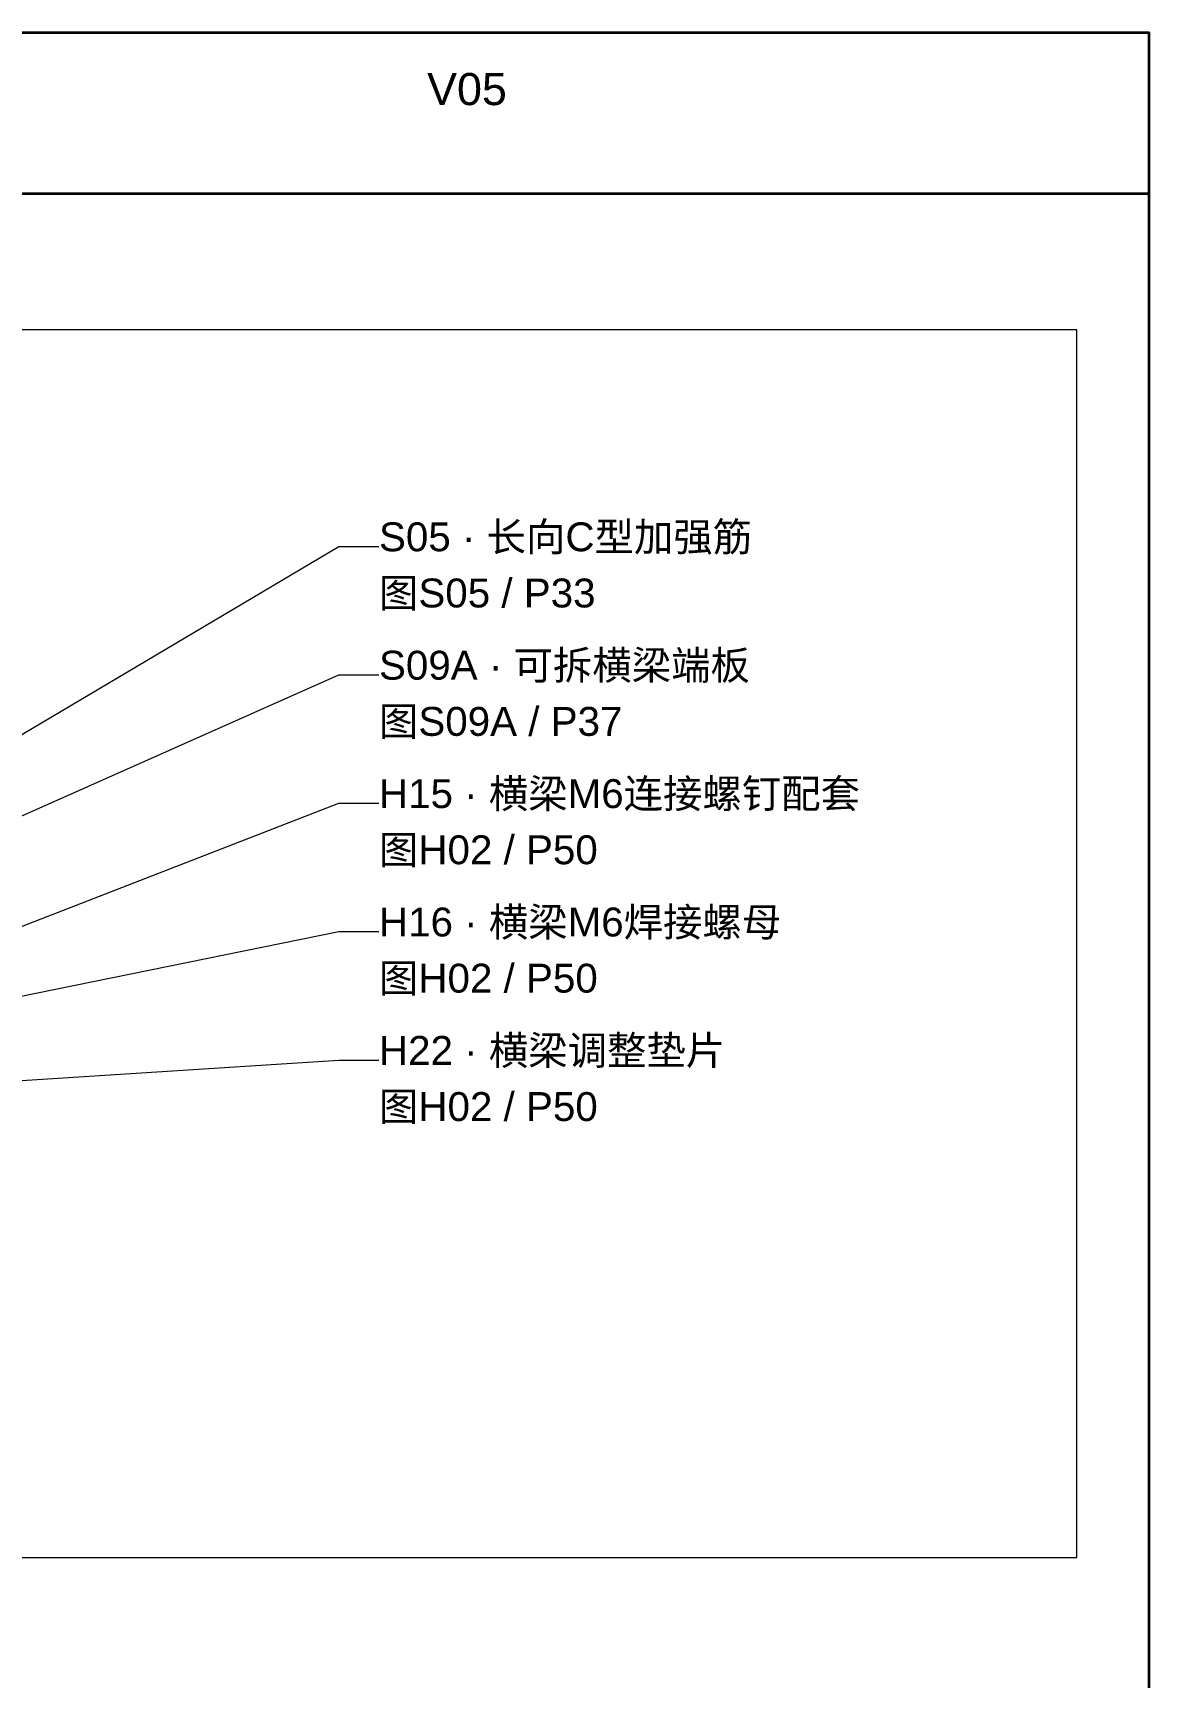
# Model space of a CAD drawing. Header units: millimetres. Extents: x 50 to 612415, y 2 to 4150.
# Drawn here: x 556499 to 557890, y 2101 to 4150 of the extents above; entities that cross this region are included whole.
import ezdxf

# ---------------------------------------------------------------- set-up
doc = ezdxf.new("R2010")
doc.units = ezdxf.units.MM
for name, color, linetype, lineweight in [('DIM', 7, 'Continuous', 13), ('FRAME', 7, 'Continuous', 35), ('NOTE', 7, 'Continuous', 18)]:
    doc.layers.add(name, color=color, linetype=linetype, lineweight=lineweight)
doc.styles.add('CN', font='Arial Unicode.ttf')

msp = doc.modelspace()

# ---------------------------------------------------------------- linework, layer by layer
at = {"layer": 'DIM'}
msp.add_lwpolyline([(555040, 2250), (557800, 2250), (557800, 3780), (555040, 3780)], close=True, dxfattribs=at)
for points in [[(555981.937, 2977.958), (556880, 3510), (556930, 3510)], [(555937.173, 2930.886), (556880, 3350), (556930, 3350)], [(555924.639, 2819.151), (556880, 3190), (556930, 3190)], [(555961.047, 2843.423), (556880, 3030), (556930, 3030)], [(555907.33, 2807.612), (556880, 2870), (556930, 2870)]]:
    msp.add_lwpolyline(points, dxfattribs=at)
at = {"layer": 'FRAME'}
msp.add_line((552050, 3950), (557890, 3950), dxfattribs=at)
msp.add_lwpolyline([(552050, 50), (557890, 50), (557890, 4150), (552050, 4150)], close=True, dxfattribs=at)

# ---------------------------------------------------------------- texts
at = {"layer": 'NOTE', "attachment_point": 1, "style": 'CN'}
for s, insert, char_height, width in [('V05', (556990, 4100), 40, 900), ('S05 · 长向C型加强筋', (556930, 3540), 36, 820), ('图S05 / P33', (556930, 3470), 36, 820), ('S09A · 可拆横梁端板', (556930, 3380), 36, 820), ('图S09A / P37', (556930, 3310), 36, 820), ('H15 · 横梁M6连接螺钉配套', (556930, 3220), 36, 820), ('图H02 / P50', (556930, 3150), 36, 820), ('H16 · 横梁M6焊接螺母', (556930, 3060), 36, 820), ('图H02 / P50', (556930, 2990), 36, 820), ('H22 · 横梁调整垫片', (556930, 2900), 36, 820), ('图H02 / P50', (556930, 2830), 36, 820)]:
    msp.add_mtext(s, dxfattribs=dict(at, insert=insert, char_height=char_height, width=width))

doc.saveas('drawing.dxf')
